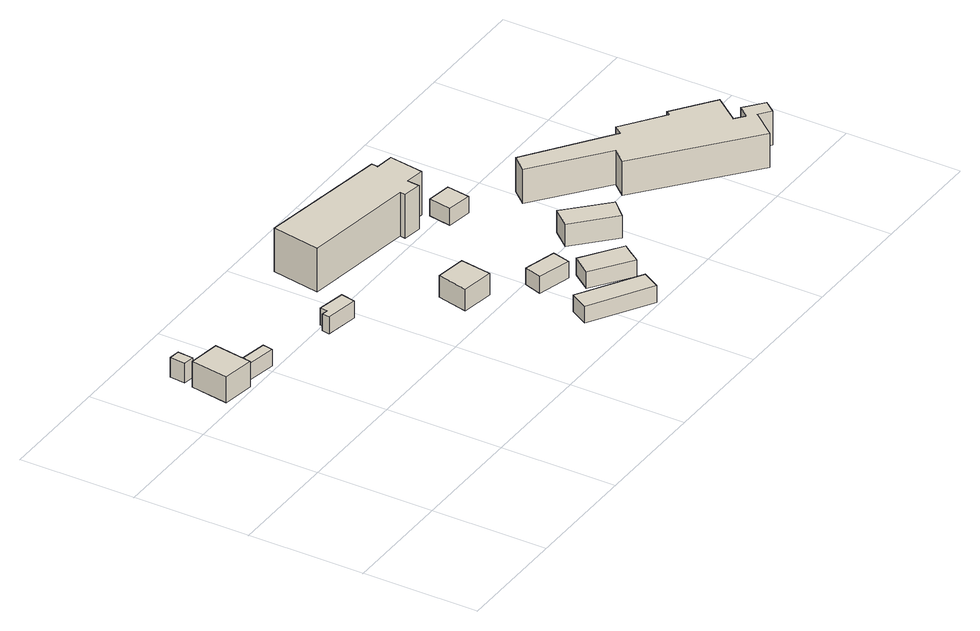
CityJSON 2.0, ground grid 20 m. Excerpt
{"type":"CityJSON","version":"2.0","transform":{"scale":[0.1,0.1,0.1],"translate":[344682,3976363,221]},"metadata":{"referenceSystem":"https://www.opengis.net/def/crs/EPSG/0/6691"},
"CityObjects":{
"building1":{"type":"Building","attributes":{"土砂災害警戒区域.現象区分":"2","土砂災害警戒区域.区域区分":"1","measuredHeight":3.6},"geometry":[{"type":"Solid","lod":"1","boundaries":[[[[0,1,2,3]],[[2,4,5,3]],[[1,6,4,2]],[[0,7,6,1]],[[3,5,7,0]],[[4,6,7,5]]]]}]},
"building2":{"type":"Building","attributes":{"土砂災害警戒区域.現象区分":"2","土砂災害警戒区域.区域区分":"1","measuredHeight":5.2},"geometry":[{"type":"Solid","lod":"1","boundaries":[[[[8,9,10,11]],[[10,12,13,11]],[[9,14,12,10]],[[8,15,14,9]],[[11,13,15,8]],[[12,14,15,13]]]]}]},
"building3":{"type":"Building","attributes":{"土砂災害警戒区域.現象区分":"2","土砂災害警戒区域.区域区分":"1","measuredHeight":3},"geometry":[{"type":"Solid","lod":"1","boundaries":[[[[16,17,18,19]],[[18,20,21,19]],[[17,22,20,18]],[[16,23,22,17]],[[19,21,23,16]],[[20,22,23,21]]]]}]},
"building4":{"type":"Building","attributes":{"土砂災害警戒区域.現象区分":"1","土砂災害警戒区域.区域区分":"1","measuredHeight":3},"geometry":[{"type":"Solid","lod":"1","boundaries":[[[[24,25,26,27,28,29]],[[28,30,31,29]],[[27,32,30,28]],[[26,33,32,27]],[[25,34,33,26]],[[24,35,34,25]],[[29,31,35,24]],[[30,32,33,34,35,31]]]]}]},
"building5":{"type":"Building","attributes":{"土砂災害警戒区域.現象区分":"2","土砂災害警戒区域.区域区分":"1","measuredHeight":4.4},"geometry":[{"type":"Solid","lod":"1","boundaries":[[[[36,37,38,39]],[[38,40,41,39]],[[37,42,40,38]],[[36,43,42,37]],[[39,41,43,36]],[[40,42,43,41]]]]}]},
"building6":{"type":"Building","attributes":{"土砂災害警戒区域.現象区分":"1","土砂災害警戒区域.区域区分":"2","measuredHeight":9.5},"geometry":[{"type":"Solid","lod":"1","boundaries":[[[[44,45,46,47,48,49,50,51,52,53]],[[52,54,55,53]],[[51,56,54,52]],[[50,57,56,51]],[[49,58,57,50]],[[48,59,58,49]],[[47,60,59,48]],[[46,61,60,47]],[[45,62,61,46]],[[44,63,62,45]],[[53,55,63,44]],[[54,56,57,58,59,60,61,62,63,55]]]]}]},
"building7":{"type":"Building","attributes":{"土砂災害警戒区域.現象区分":"2","土砂災害警戒区域.区域区分":"1","measuredHeight":3},"geometry":[{"type":"Solid","lod":"1","boundaries":[[[[64,65,66,67]],[[66,68,69,67]],[[65,70,68,66]],[[64,71,70,65]],[[67,69,71,64]],[[68,70,71,69]]]]}]},
"building8":{"type":"Building","attributes":{"土砂災害警戒区域.現象区分":"1","土砂災害警戒区域.区域区分":"1","measuredHeight":3},"geometry":[{"type":"Solid","lod":"1","boundaries":[[[[72,73,74,75]],[[74,76,77,75]],[[73,78,76,74]],[[72,79,78,73]],[[75,77,79,72]],[[76,78,79,77]]]]}]},
"building9":{"type":"Building","attributes":{"土砂災害警戒区域.現象区分":"1","土砂災害警戒区域.区域区分":"1","measuredHeight":3},"geometry":[{"type":"Solid","lod":"1","boundaries":[[[[80,81,82,83,84]],[[83,85,86,84]],[[82,87,85,83]],[[81,88,87,82]],[[80,89,88,81]],[[84,86,89,80]],[[85,87,88,89,86]]]]}]},
"building10":{"type":"Building","attributes":{"土砂災害警戒区域.現象区分":"1","土砂災害警戒区域.区域区分":"2","measuredHeight":3},"geometry":[{"type":"Solid","lod":"1","boundaries":[[[[90,91,92,93]],[[92,94,95,93]],[[91,96,94,92]],[[90,97,96,91]],[[93,95,97,90]],[[94,96,97,95]]]]}]},
"building11":{"type":"Building","attributes":{"土砂災害警戒区域.現象区分":"1","土砂災害警戒区域.区域区分":"1","measuredHeight":4},"geometry":[{"type":"Solid","lod":"1","boundaries":[[[[98,99,100,101]],[[100,102,103,101]],[[99,104,102,100]],[[98,105,104,99]],[[101,103,105,98]],[[102,104,105,103]]]]}]},
"building12":{"type":"Building","attributes":{"土砂災害警戒区域.現象区分":"1","土砂災害警戒区域.区域区分":"2","measuredHeight":8.4},"geometry":[{"type":"Solid","lod":"1","boundaries":[[[[106,107,108,109,110,111,112,113,114,115,116,117,118,119,120,121]],[[120,122,123,121]],[[119,124,122,120]],[[118,125,124,119]],[[117,126,125,118]],[[116,127,126,117]],[[115,128,127,116]],[[114,129,128,115]],[[113,130,129,114]],[[112,131,130,113]],[[111,132,131,112]],[[110,133,132,111]],[[109,134,133,110]],[[108,135,134,109]],[[107,136,135,108]],[[106,137,136,107]],[[121,123,137,106]],[[122,124,125,126,127,128,129,130,131,132,133,134,135,136,137,123]]]]}]}
},
"vertices":[
[27,460,85],[25,433,85],[5,435,85],[8,462,85],[5,435,120],[8,462,120],[25,433,120],[27,460,120],
[20,431,71],[75,423,71],[65,357,71],[10,365,71],[65,357,117],[10,365,117],[75,423,117],[20,431,117],
[130,373,74],[127,356,74],[79,364,74],[85,381,74],[79,364,104],[85,381,104],[127,356,104],[130,373,104],
[316,348,68],[311,323,68],[254,333,68],[256,346,68],[267,344,68],[268,357,68],[267,344,98],[268,357,98],[256,346,98],[254,333,98],[311,323,98],[316,348,98],
[474,273,30],[526,265,30],[518,211,30],[462,220,30],[518,211,69],[462,220,69],[526,265,69],[474,273,69],
[574,451,74],[572,440,74],[604,436,74],[595,377,74],[562,381,74],[560,360,74],[528,365,74],[529,374,74],[334,402,74],[349,486,74],[334,402,152],[349,486,152],[529,374,152],[528,365,152],[560,360,152],[562,381,152],[595,377,152],[604,436,152],[572,440,152],[574,451,152],
[678,36,7],[660,5,7],[556,68,7],[574,99,7],[556,68,37],[574,99,37],[660,5,37],[678,36,37],
[637,171,22],[629,140,22],[571,156,22],[581,186,22],[571,156,52],[581,186,52],[629,140,52],[637,171,52],
[716,93,17],[704,77,17],[692,59,17],[625,107,17],[649,139,17],[625,107,47],[649,139,47],[692,59,47],[704,77,47],[716,93,47],
[648,363,69],[642,323,69],[599,330,69],[606,369,69],[599,330,99],[606,369,99],[642,323,99],[648,363,99],
[774,146,35],[747,118,35],[683,179,35],[709,209,35],[683,179,75],[709,209,75],[747,118,75],[774,146,75],
[873,197,64],[884,212,64],[954,161,64],[959,168,64],[1028,117,64],[994,73,64],[1010,60,64],[1026,79,64],[1058,53,64],[1042,33,64],[1023,48,64],[988,5,64],[809,155,64],[829,179,64],[713,271,64],[735,297,64],[713,271,125],[735,297,125],[829,179,125],[809,155,125],[988,5,125],[1023,48,125],[1042,33,125],[1058,53,125],[1026,79,125],[1010,60,125],[994,73,125],[1028,117,125],[959,168,125],[954,161,125],[884,212,125],[873,197,125]
]}
